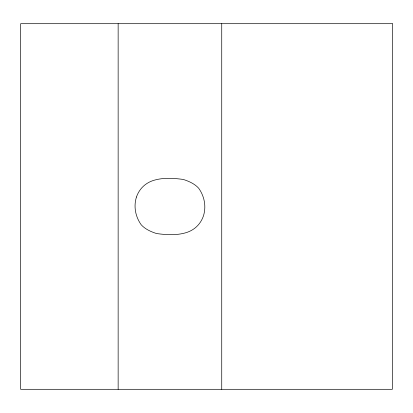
<?xml version="1.0" encoding="UTF-8"?>
<svg xmlns="http://www.w3.org/2000/svg" width="413" height="413" viewBox="0 0 413 413"><rect width="100%" height="100%" fill="white"/><g stroke="black" fill="none" stroke-linecap="round" stroke-linejoin="round"><path stroke-width="0.62" d="M221.735 23.696L221.735 389.304M118.144 23.696L118.144 389.304M136.445 197.037C133.435 206.541 135.464 216.732 141.205 224.78C145.19 229.205 150.951 231.734 156.532 233.536C166.64 234.94 177.239 235.58 187.068 232.354C194.982 229.618 200.687 223.867 203.433 215.963C206.443 206.459 204.414 196.268 198.674 188.22C194.688 183.795 188.927 181.266 183.346 179.464C173.238 178.06 162.639 177.42 152.81 180.646C144.896 183.382 139.191 189.133 136.445 197.037M392.35 23.696L20.65 23.696L20.65 389.304L392.35 389.304L392.35 23.696"/></g></svg>
